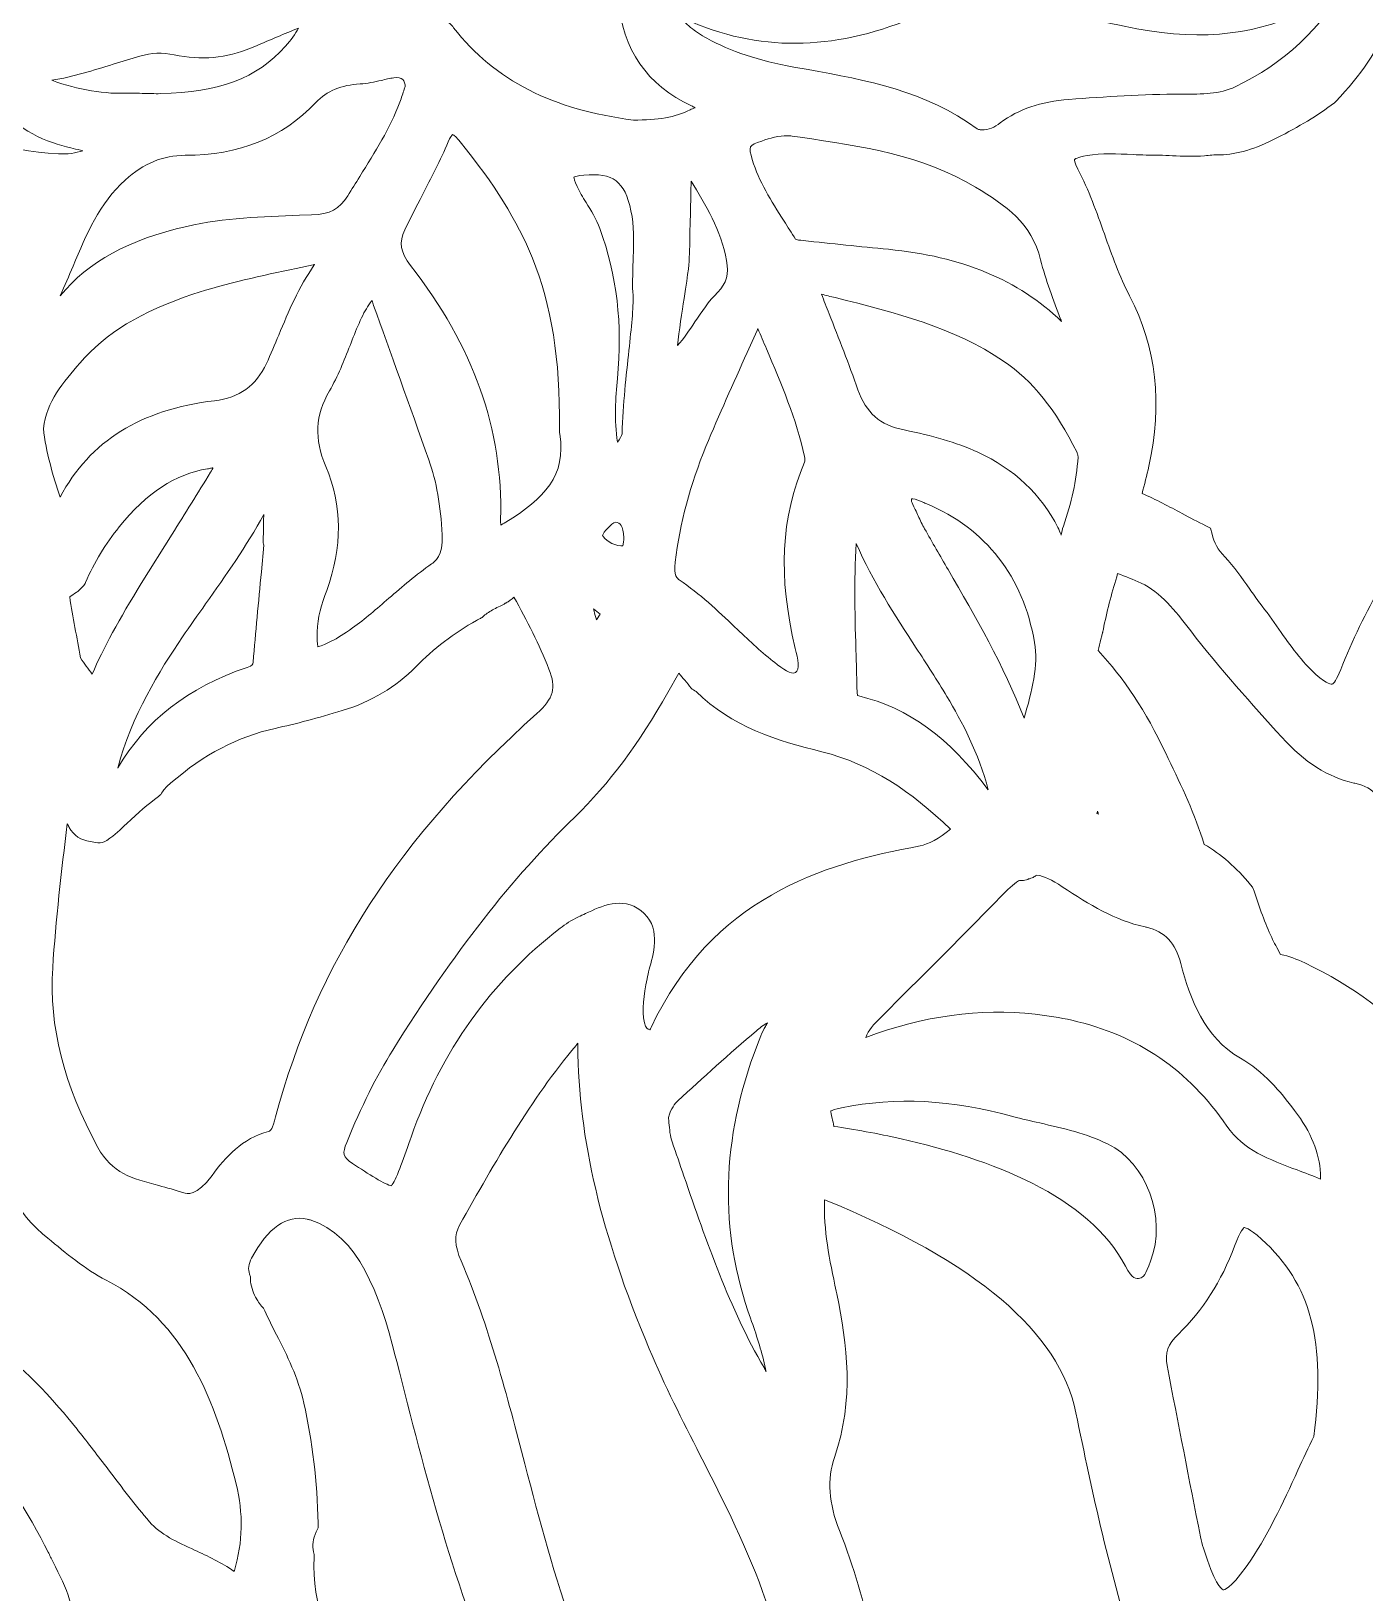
# Model space of a CAD drawing. Extents: x 16 to 8959, y -909 to -91.
# Drawn here: x 1815.7 to 1972.6, y -473.1 to -289.4 of the extents above; entities that cross this region are included whole.
import ezdxf

# ---------------------------------------------------------------- set-up
doc = ezdxf.new("R2010")
doc.units = 0
doc.header["$MEASUREMENT"] = 0
doc.layers.add('Layer 1', color=7, linetype='Continuous')

msp = doc.modelspace()

# ---------------------------------------------------------------- linework, layer by layer
at = {"layer": 'Layer 1', "lineweight": 0}
for points, knots in [([(2067.48, -226.33), (2049.85, -186.9), (2022.75, -153.49), (1989.11, -129.71), (1954.04, -104.91), (1913.53, -91.8), (1871.95, -91.8), (1824.05, -91.8), (1776.03, -109.39), (1733.06, -142.66), (1700.36, -167.98), (1670.49, -202.19), (1644, -244.61), (1617.52, -202.2), (1587.66, -168), (1554.95, -142.67), (1511.98, -109.4), (1463.95, -91.81), (1416.04, -91.8), (1374.47, -91.8), (1333.96, -104.91), (1298.9, -129.69), (1265.25, -153.47), (1238.15, -186.88), (1220.52, -226.31), (1199.14, -274.13), (1192.87, -327.84), (1202.41, -381.63), (1212.97, -441.15), (1241.77, -497.53), (1288, -549.22), (1441.89, -721.22), (1618.96, -885.08), (1620.74, -886.72), (1620.74, -886.72), (1644.01, -908.2), (1644.01, -908.2), (1644.01, -908.2), (1667.28, -886.71), (1667.28, -886.71), (1669.05, -885.08), (1846.13, -721.22), (2000.01, -549.22), (2046.24, -497.54), (2075.03, -441.16), (2085.59, -381.65), (2095.12, -327.86), (2088.86, -274.15), (2067.48, -226.33)], [0, 0, 0, 0, 1, 1, 1, 2, 2, 2, 3, 3, 3, 4, 4, 4, 5, 5, 5, 6, 6, 6, 7, 7, 7, 8, 8, 8, 9, 9, 9, 10, 10, 10, 11, 11, 11, 12, 12, 12, 13, 13, 13, 14, 14, 14, 15, 15, 15, 16, 16, 16, 16]), ([(2049.22, -234.49), (2068.97, -278.65), (2074.73, -328.33), (2065.89, -378.16), (2065.51, -380.34), (2065.08, -382.51), (2064.64, -384.69), (2064.64, -384.69), (2064.23, -384.75), (2064.23, -384.75), (2063.54, -384.75), (2062.92, -384.57), (2062.33, -384.21), (2062.33, -384.21), (2061.36, -383.36), (2061.36, -383.36), (2060.91, -382.82), (2060.61, -382.2), (2060.46, -381.47), (2060.46, -381.47), (2060.35, -380.11), (2060.35, -380.11), (2060.36, -379.8), (2060.41, -379.5), (2060.51, -379.18), (2060.51, -379.18), (2060.67, -378.67), (2060.67, -378.67), (2060.67, -378.67), (2060.52, -378.17), (2060.52, -378.17), (2059.97, -376.4), (2059.84, -374.25), (2060.15, -372.27), (2060.29, -371.35), (2060.53, -370.45), (2060.86, -369.6), (2060.86, -369.6), (2060.99, -369.26), (2060.99, -369.26), (2060.99, -369.26), (2060.94, -368.29), (2060.94, -368.29), (2060.92, -367.74), (2060.89, -367.19), (2060.86, -366.63), (2060.83, -366.04), (2060.88, -365.56), (2061.02, -365.22), (2061.02, -365.22), (2061.21, -364.77), (2061.21, -364.77), (2061.21, -364.77), (2061.14, -364.29), (2061.14, -364.29), (2060.69, -361.4), (2060.82, -358.51), (2061.53, -355.46), (2061.53, -355.46), (2061.76, -354.47), (2061.76, -354.47), (2061.76, -354.47), (2061.05, -353.87), (2061.05, -353.87), (2061.04, -353.86), (2061.03, -353.85), (2061.02, -353.84), (2060.98, -353.73), (2060.93, -353.58), (2060.93, -353.57), (2061.67, -345.76), (2059.12, -339.21), (2056.21, -332.63), (2052.3, -323.78), (2052.34, -314.33), (2053.6, -302.88), (2053.6, -302.82), (2053.62, -302.77), (2053.63, -302.71), (2053.66, -302.6), (2053.68, -302.5), (2053.7, -302.39), (2053.7, -302.39), (2053.72, -302.26), (2053.72, -302.26), (2054.03, -300.6), (2054.27, -299.29), (2054.53, -298.36), (2054.53, -298.36), (2054.85, -297.22), (2054.85, -297.22), (2054.85, -297.22), (2053.97, -296.61), (2053.97, -296.61), (2052.42, -295.56), (2050.82, -294.88), (2049.23, -294.6), (2049.23, -294.6), (2048.68, -294.51), (2048.68, -294.51), (2048.68, -294.51), (2046.6, -296.05), (2046.6, -296.05), (2041.45, -299.88), (2036.58, -303.49), (2031.13, -305.69), (2030.34, -306.01), (2030.06, -305.94), (2030.05, -305.93), (2030.05, -305.93), (2029.6, -305.8), (2029.6, -305.8), (2029.6, -305.8), (2029.15, -306), (2029.15, -306), (2028.88, -306.12), (2028.61, -306.23), (2028.34, -306.34), (2028.34, -306.34), (2028.04, -306.5), (2028.04, -306.5), (2026.22, -307.78), (2024.59, -308.85), (2023.06, -309.79), (2021.94, -310.47), (2020.74, -311.13), (2019.39, -311.78), (2019.39, -311.78), (2019.11, -311.92), (2019.11, -311.92), (2019.11, -311.92), (2018.9, -312.17), (2018.9, -312.17), (2018.68, -312.43), (2018.29, -312.66), (2017.89, -312.91), (2017.73, -313.01), (2017.58, -313.1), (2017.42, -313.2), (2013.81, -315.53), (2009.92, -317.47), (2006.16, -319.35), (2002.73, -321.06), (1999.18, -322.83), (1995.79, -324.92), (1987.72, -329.89), (1982.23, -336.46), (1979, -345), (1977.76, -348.3), (1976.08, -351.48), (1974.46, -354.56), (1972.79, -357.72), (1971.08, -360.98), (1969.75, -364.46), (1969.28, -365.7), (1968.9, -366.11), (1968.74, -366.16), (1968.69, -366.17), (1968.22, -366.27), (1966.83, -365.03), (1965.16, -363.54), (1963.86, -361.68), (1962.48, -359.72), (1961.75, -358.68), (1961, -357.61), (1960.23, -356.64), (1959.83, -356.1), (1959.44, -355.54), (1959.05, -354.99), (1958.15, -353.7), (1957.21, -352.37), (1956.11, -351.2), (1955.33, -350.38), (1954.84, -349.5), (1954.61, -348.52), (1954.61, -348.52), (1954.45, -347.83), (1954.45, -347.83), (1954.45, -347.83), (1953.87, -347.55), (1953.87, -347.55), (1952.94, -347.09), (1952.02, -346.6), (1951.1, -346.11), (1949.58, -345.29), (1948.01, -344.46), (1946.38, -343.75), (1946.67, -342.69), (1946.95, -341.63), (1947.18, -340.55), (1948.82, -333.18), (1948.08, -326.62), (1944.92, -320.51), (1943.72, -318.2), (1942.86, -315.78), (1941.95, -313.22), (1941.05, -310.7), (1940.12, -308.08), (1938.84, -305.6), (1938.43, -304.8), (1938.44, -304.48), (1938.44, -304.44), (1938.47, -304.46), (1938.73, -304.21), (1939.91, -304.01), (1941.66, -303.7), (1943.44, -303.79), (1945.32, -303.88), (1946.33, -303.93), (1947.36, -303.98), (1948.41, -303.96), (1948.89, -303.97), (1949.42, -304), (1949.95, -304.02), (1951.18, -304.08), (1952.45, -304.14), (1953.73, -304.03), (1954.31, -303.96), (1954.88, -303.92), (1955.57, -303.91), (1957.55, -303.88), (1959.73, -303.23), (1962.24, -301.93), (1964.85, -300.58), (1967, -299.36), (1969.02, -297.78), (1969.06, -297.75), (1969.1, -297.71), (1969.14, -297.68), (1969.16, -297.66), (1969.17, -297.64), (1969.19, -297.63), (1972.1, -294.58), (1974.17, -291.51), (1975.51, -288.26), (1976.72, -285.33), (1977.45, -282.27), (1977.74, -278.9), (1977.81, -278.11), (1978, -277.76), (1978.08, -277.68), (1978.09, -277.7), (1978.27, -277.71), (1978.63, -277.91), (1984.82, -281.39), (1990.16, -279.25), (1995.54, -276.55), (1996.29, -276.17), (1996.92, -275.86), (1997.46, -275.61), (1997.73, -275.49), (1997.95, -275.3), (1998.11, -275.05), (1998.99, -273.66), (1999.98, -272.29), (2000.94, -270.97), (2001.66, -269.98), (2002.37, -268.99), (2003.05, -267.99), (2004.8, -265.39), (2006.61, -262.95), (2008.44, -260.74), (2008.49, -260.68), (2008.53, -260.62), (2008.57, -260.56), (2010.01, -258.2), (2011.6, -255.85), (2013.13, -253.58), (2014.25, -251.94), (2015.4, -250.23), (2016.5, -248.52), (2018.93, -244.73), (2021.63, -239.61), (2020.99, -233.57), (2021.51, -229.04), (2020.61, -224.7), (2018.15, -219.92), (2018.15, -219.92), (2018.09, -219.79), (2018.09, -219.79), (2016.11, -215.93), (2014.24, -212.29), (2013.54, -208.18), (2013.19, -206.08), (2013.33, -203.93), (2013.53, -201.93), (2013.55, -201.72), (2013.58, -201.61), (2013.6, -201.55), (2013.72, -201.22), (2013.72, -200.85), (2013.6, -200.52), (2013.22, -199.48), (2013.03, -198.4), (2012.84, -197.26), (2012.48, -195.15), (2012.11, -192.97), (2010.45, -190.98), (2010.45, -190.98), (2010.24, -190.75), (2010.24, -190.75), (2010.06, -190.54), (2009.87, -190.34), (2009.68, -190.14), (2009.31, -189.74), (2008.93, -189.35), (2008.55, -188.96), (2008.25, -188.66), (2007.95, -188.37), (2007.65, -188.07), (2007.27, -187.69), (2006.88, -187.31), (2006.51, -186.92), (2006.03, -186.42), (2005.55, -185.83), (2005.01, -185.07), (2004.68, -184.59), (2004.24, -184.22), (2003.76, -183.98), (2003.75, -183.98), (2003.73, -183.97), (2003.71, -183.96), (2001.48, -182.92), (1995.81, -180.52), (1991.29, -180.73), (1990.88, -180.75), (1990.47, -180.8), (1990.07, -180.85), (1988.73, -181.01), (1988.48, -180.96), (1988.3, -180.68), (1987.73, -179.82), (1987.03, -179.12), (1986.36, -178.44), (1986.04, -178.11), (1985.72, -177.78), (1985.41, -177.44), (1984.63, -176.55), (1984.22, -175.73), (1984.13, -174.81), (1984.15, -174.74), (1984.17, -174.66), (1984.19, -174.58), (1984.26, -174.3), (1984.32, -174.04), (1984.41, -173.85), (1986.29, -170.04), (1986.25, -166.05), (1984.3, -161.29), (1983.64, -159.67), (1982.88, -157.84), (1982.46, -156.01), (1982.41, -155.78), (1982.3, -155.56), (1982.14, -155.38), (1982.06, -155.28), (1981.98, -155.17), (1981.91, -155.07), (1981.83, -154.97), (1981.76, -154.87), (1981.68, -154.77), (1981.65, -154.73), (1981.61, -154.69), (1981.58, -154.65), (1981.5, -154.57), (1981.21, -154.23), (1981.08, -154.09), (1981.08, -154.09), (1980.93, -153.93), (1980.93, -153.93), (1980.7, -153.67), (1980.46, -153.4), (1980.21, -153.15), (1979.39, -152.31), (1978.49, -151.59), (1977.63, -150.9), (1976.93, -150.33), (1976.27, -149.8), (1975.65, -149.22), (1975.04, -148.64), (1974.51, -148.05), (1974.01, -147.41), (1973.89, -147.26), (1973.75, -147.13), (1973.58, -147.04), (1965.74, -142.45), (1959.95, -137.81), (1955.42, -132.51), (1963.02, -136.47), (1970.42, -140.98), (1977.57, -146.04), (2008.28, -167.75), (2033.06, -198.34), (2049.22, -234.49)], [0, 0, 0, 0, 1, 1, 1, 2, 2, 2, 3, 3, 3, 4, 4, 4, 5, 5, 5, 6, 6, 6, 7, 7, 7, 8, 8, 8, 9, 9, 9, 10, 10, 10, 11, 11, 11, 12, 12, 12, 13, 13, 13, 14, 14, 14, 15, 15, 15, 16, 16, 16, 17, 17, 17, 18, 18, 18, 19, 19, 19, 20, 20, 20, 21, 21, 21, 22, 22, 22, 23, 23, 23, 24, 24, 24, 25, 25, 25, 26, 26, 26, 27, 27, 27, 28, 28, 28, 29, 29, 29, 30, 30, 30, 31, 31, 31, 32, 32, 32, 33, 33, 33, 34, 34, 34, 35, 35, 35, 36, 36, 36, 37, 37, 37, 38, 38, 38, 39, 39, 39, 40, 40, 40, 41, 41, 41, 42, 42, 42, 43, 43, 43, 44, 44, 44, 45, 45, 45, 46, 46, 46, 47, 47, 47, 48, 48, 48, 49, 49, 49, 50, 50, 50, 51, 51, 51, 52, 52, 52, 53, 53, 53, 54, 54, 54, 55, 55, 55, 56, 56, 56, 57, 57, 57, 58, 58, 58, 59, 59, 59, 60, 60, 60, 61, 61, 61, 62, 62, 62, 63, 63, 63, 64, 64, 64, 65, 65, 65, 66, 66, 66, 67, 67, 67, 68, 68, 68, 69, 69, 69, 70, 70, 70, 71, 71, 71, 72, 72, 72, 73, 73, 73, 74, 74, 74, 75, 75, 75, 76, 76, 76, 77, 77, 77, 78, 78, 78, 79, 79, 79, 80, 80, 80, 81, 81, 81, 82, 82, 82, 83, 83, 83, 84, 84, 84, 85, 85, 85, 86, 86, 86, 87, 87, 87, 88, 88, 88, 89, 89, 89, 90, 90, 90, 91, 91, 91, 92, 92, 92, 93, 93, 93, 94, 94, 94, 95, 95, 95, 96, 96, 96, 97, 97, 97, 98, 98, 98, 99, 99, 99, 100, 100, 100, 101, 101, 101, 102, 102, 102, 103, 103, 103, 104, 104, 104, 105, 105, 105, 106, 106, 106, 107, 107, 107, 108, 108, 108, 109, 109, 109, 110, 110, 110, 111, 111, 111, 112, 112, 112, 113, 113, 113, 114, 114, 114, 115, 115, 115, 116, 116, 116, 117, 117, 117, 118, 118, 118, 119, 119, 119, 120, 120, 120, 121, 121, 121, 122, 122, 122, 123, 123, 123, 124, 124, 124, 125, 125, 125, 126, 126, 126, 127, 127, 127, 128, 128, 128, 129, 129, 129, 130, 130, 130, 131, 131, 131, 131]), ([(1893.21, -298.62), (1893.21, -298.62), (1893.21, -298.62), (1893.21, -298.62), (1891.44, -299.5), (1889.44, -299.86), (1886.54, -299.82), (1877.02, -298.63), (1870.29, -295.18), (1865.39, -288.97), (1865.36, -288.93), (1865.24, -288.74), (1865.03, -288.56), (1859.61, -284.1), (1858.88, -277.89), (1858.1, -271.31), (1857.96, -270.12), (1857.82, -268.93), (1857.65, -267.74), (1857.44, -266.3), (1857.21, -264.86), (1856.97, -263.43), (1856.87, -262.8), (1856.77, -262.17), (1856.67, -261.55), (1856.84, -261.68), (1857.01, -261.82), (1857.18, -261.96), (1858.1, -262.7), (1859.01, -263.45), (1859.95, -264.16), (1861.82, -265.6), (1863.7, -266.91), (1866.09, -267.29), (1867.19, -267.46), (1868.97, -269.87), (1870.04, -271.31), (1870.44, -271.85), (1870.83, -272.35), (1871.19, -272.8), (1871.28, -272.98), (1871.4, -273.16), (1871.59, -273.34), (1871.75, -273.49), (1871.91, -273.59), (1872.07, -273.67), (1873.47, -274.73), (1874.76, -275.66), (1876.01, -276.55), (1878.25, -278.14), (1880.36, -279.64), (1882.69, -281.68), (1883.97, -282.81), (1884.63, -284.06), (1884.76, -285.62), (1885.25, -291.53), (1888.16, -295.75), (1893.39, -298.16), (1893.49, -298.21), (1893.66, -298.29), (1893.81, -298.37), (1893.6, -298.45), (1893.4, -298.53), (1893.21, -298.62)], [0, 0, 0, 0, 1, 1, 1, 2, 2, 2, 3, 3, 3, 4, 4, 4, 5, 5, 5, 6, 6, 6, 7, 7, 7, 8, 8, 8, 9, 9, 9, 10, 10, 10, 11, 11, 11, 12, 12, 12, 13, 13, 13, 14, 14, 14, 15, 15, 15, 16, 16, 16, 17, 17, 17, 18, 18, 18, 19, 19, 19, 20, 20, 20, 21, 21, 21, 21]), ([(1937.78, -297.4), (1934.45, -297.65), (1931.88, -298.52), (1929.7, -300.15), (1929, -300.68), (1928.4, -300.99), (1927.45, -300.98), (1927.42, -300.97), (1927.38, -300.97), (1927.35, -300.96), (1927.25, -300.94), (1927.05, -300.91), (1926.98, -300.87), (1920.97, -296.4), (1913.92, -295.13), (1907.09, -293.89), (1907.09, -293.89), (1905.41, -293.59), (1905.41, -293.59), (1901.26, -292.83), (1898.01, -291.75), (1895.19, -290.21), (1894.85, -290.03), (1894.48, -289.82), (1894.18, -289.6), (1894.18, -289.6), (1893.86, -289.37), (1893.86, -289.37), (1893.47, -289.09), (1892.55, -288.42), (1892.51, -288.13), (1892.51, -288.13), (1892.51, -288.1), (1892.54, -288.03), (1892.54, -288.03), (1892.55, -288.02), (1892.55, -288.01), (1892.84, -288.05), (1893.41, -288.29), (1893.74, -288.43), (1893.94, -288.52), (1894.14, -288.61), (1894.33, -288.68), (1902.81, -291.96), (1911.58, -291.44), (1921.13, -287.07), (1923.41, -286.02), (1925.24, -284.42), (1926.56, -282.31), (1926.86, -281.84), (1927.19, -281.54), (1927.45, -281.51), (1927.66, -281.47), (1927.97, -281.65), (1928.29, -281.96), (1932.72, -286.29), (1938.31, -287.5), (1943.73, -288.68), (1943.73, -288.68), (1944.28, -288.8), (1944.28, -288.8), (1952.34, -290.55), (1959.15, -290.02), (1965.08, -287.17), (1966.42, -286.53), (1967.53, -285.68), (1968.61, -284.86), (1969.21, -284.4), (1969.79, -283.97), (1970.38, -283.58), (1970.48, -283.51), (1970.58, -283.44), (1970.68, -283.37), (1970.65, -283.43), (1970.62, -283.48), (1970.59, -283.54), (1967.52, -289.03), (1963.06, -293.19), (1957.35, -295.91), (1955.51, -296.78), (1953.41, -296.78), (1951.19, -296.78), (1951.19, -296.78), (1950.99, -296.78), (1950.99, -296.78), (1946.47, -296.78), (1941.99, -297.09), (1937.78, -297.4), (1937.78, -297.4), (1937.78, -297.4), (1937.78, -297.4)], [0, 0, 0, 0, 1, 1, 1, 2, 2, 2, 3, 3, 3, 4, 4, 4, 5, 5, 5, 6, 6, 6, 7, 7, 7, 8, 8, 8, 9, 9, 9, 10, 10, 10, 11, 11, 11, 12, 12, 12, 13, 13, 13, 14, 14, 14, 15, 15, 15, 16, 16, 16, 17, 17, 17, 18, 18, 18, 19, 19, 19, 20, 20, 20, 21, 21, 21, 22, 22, 22, 23, 23, 23, 24, 24, 24, 25, 25, 25, 26, 26, 26, 27, 27, 27, 28, 28, 28, 29, 29, 29, 30, 30, 30, 30]), ([(1799.92, -289.6), (1799.92, -289.59), (1799.92, -289.59), (1799.92, -289.58), (1799.92, -289.58), (1799.93, -289.58), (1799.93, -289.58), (1802.25, -290.78), (1804.59, -291.92), (1806.99, -293.07), (1809.49, -294.27), (1811.13, -295.39), (1812.09, -297.53), (1813.78, -301.31), (1817.73, -302.38), (1820.35, -303.1), (1820.73, -303.2), (1821.11, -303.28), (1821.49, -303.37), (1821.58, -303.39), (1821.66, -303.41), (1821.75, -303.43), (1820.93, -303.72), (1819.99, -303.85), (1818.89, -303.79), (1812.49, -303.57), (1807.03, -301.29), (1802.66, -296.99), (1800.04, -294.42), (1799.22, -292.21), (1799.92, -289.6)], [0, 0, 0, 0, 1, 1, 1, 2, 2, 2, 3, 3, 3, 4, 4, 4, 5, 5, 5, 6, 6, 6, 7, 7, 7, 8, 8, 8, 9, 9, 9, 10, 10, 10, 10]), ([(1825.33, -293.26), (1826.37, -292.93), (1827.41, -292.6), (1828.46, -292.31), (1829.85, -291.91), (1831.13, -291.86), (1832.5, -292.15), (1835.67, -292.81), (1838.71, -292.55), (1841.51, -291.36), (1841.51, -291.36), (1842.19, -291.08), (1842.19, -291.08), (1843.84, -290.38), (1845.48, -289.69), (1847.13, -289.01), (1846.79, -289.73), (1846.27, -290.4), (1845.6, -291.15), (1842.24, -294.92), (1837.84, -296.58), (1830.9, -296.72), (1830.21, -296.73), (1829.52, -296.71), (1828.74, -296.69), (1828.33, -296.67), (1827.9, -296.66), (1827.43, -296.65), (1827.39, -296.65), (1827.35, -296.65), (1827.32, -296.65), (1824.38, -296.81), (1821.22, -296.29), (1818.14, -295.15), (1820.63, -294.73), (1823.01, -293.98), (1825.33, -293.26)], [0, 0, 0, 0, 1, 1, 1, 2, 2, 2, 3, 3, 3, 4, 4, 4, 5, 5, 5, 6, 6, 6, 7, 7, 7, 8, 8, 8, 9, 9, 9, 10, 10, 10, 11, 11, 11, 12, 12, 12, 12]), ([(1826.75, -306.88), (1828.94, -304.9), (1831.18, -303.98), (1833.81, -303.97), (1840.17, -303.97), (1845.2, -301.93), (1849.18, -297.75), (1850.45, -296.42), (1852.2, -295.69), (1854.38, -295.58), (1855.26, -295.53), (1856.08, -295.34), (1856.87, -295.16), (1857.38, -295.04), (1857.87, -294.92), (1858.34, -294.86), (1858.82, -294.79), (1859.21, -294.86), (1859.41, -295.05), (1859.63, -295.24), (1859.68, -295.61), (1859.69, -295.88), (1859.69, -295.88), (1859.58, -296.21), (1859.58, -296.21), (1859.44, -296.66), (1859.26, -297.2), (1859.06, -297.73), (1857.89, -300.81), (1856.17, -303.56), (1854.34, -306.48), (1853.87, -307.23), (1853.4, -307.98), (1852.94, -308.73), (1851.98, -310.31), (1850.87, -310.9), (1848.68, -310.98), (1848.68, -310.98), (1847.25, -311.03), (1847.25, -311.03), (1842.9, -311.18), (1838.42, -311.33), (1834, -312.33), (1827.15, -313.88), (1822.48, -316.43), (1819.11, -320.49), (1819.65, -319.33), (1820.14, -318.16), (1820.62, -317.02), (1822.21, -313.22), (1823.72, -309.63), (1826.75, -306.88)], [0, 0, 0, 0, 1, 1, 1, 2, 2, 2, 3, 3, 3, 4, 4, 4, 5, 5, 5, 6, 6, 6, 7, 7, 7, 8, 8, 8, 9, 9, 9, 10, 10, 10, 11, 11, 11, 12, 12, 12, 13, 13, 13, 14, 14, 14, 15, 15, 15, 16, 16, 16, 17, 17, 17, 17]), ([(1860.31, -316.92), (1859.13, -315.4), (1858.94, -314.23), (1859.65, -312.75), (1860.3, -311.38), (1861.01, -310.01), (1861.7, -308.68), (1862.75, -306.65), (1863.83, -304.56), (1864.76, -302.39), (1864.99, -301.87), (1865.17, -301.63), (1865.27, -301.54), (1865.4, -301.61), (1865.7, -301.81), (1866.17, -302.4), (1870.18, -307.33), (1872.88, -311.68), (1874.66, -316.07), (1876.91, -321.61), (1877.92, -327.96), (1877.85, -336.04), (1877.83, -336.26), (1877.82, -336.49), (1877.87, -336.78), (1878.69, -341.61), (1876.05, -344.33), (1871.52, -347.14), (1871.27, -347.29), (1871.08, -347.4), (1870.94, -347.47), (1870.92, -347.3), (1870.91, -347.07), (1870.92, -346.77), (1871.21, -336.23), (1867.74, -326.46), (1860.31, -316.92)], [0, 0, 0, 0, 1, 1, 1, 2, 2, 2, 3, 3, 3, 4, 4, 4, 5, 5, 5, 6, 6, 6, 7, 7, 7, 8, 8, 8, 9, 9, 9, 10, 10, 10, 11, 11, 11, 12, 12, 12, 12]), ([(1901.63, -302.29), (1902.62, -301.95), (1903.66, -301.65), (1904.67, -301.67), (1904.85, -301.67), (1905.03, -301.68), (1905.21, -301.71), (1905.21, -301.71), (1906.16, -301.85), (1906.16, -301.85), (1913.52, -302.92), (1920.48, -303.93), (1926.8, -307.72), (1930.36, -309.86), (1933.4, -311.97), (1934.45, -316.25), (1935.05, -318.66), (1935.94, -320.99), (1936.8, -323.25), (1936.83, -323.33), (1936.87, -323.42), (1936.9, -323.51), (1931.84, -318.63), (1925.15, -315.85), (1916.54, -315.03), (1913.19, -314.71), (1909.84, -314.36), (1906.5, -314), (1906.2, -313.97), (1905.7, -313.91), (1905.6, -313.83), (1905.16, -313.11), (1904.71, -312.4), (1904.26, -311.7), (1902.74, -309.31), (1901.3, -307.06), (1900.53, -304.48), (1900.06, -302.9), (1900.1, -302.82), (1901.63, -302.29)], [0, 0, 0, 0, 1, 1, 1, 2, 2, 2, 3, 3, 3, 4, 4, 4, 5, 5, 5, 6, 6, 6, 7, 7, 7, 8, 8, 8, 9, 9, 9, 10, 10, 10, 11, 11, 11, 12, 12, 12, 13, 13, 13, 13]), ([(1886.51, -315.97), (1886.49, -316.71), (1886.46, -317.46), (1886.46, -318.21), (1886.43, -318.58), (1886.41, -319.07), (1886.45, -319.5), (1886.44, -319.76), (1886.45, -320.05), (1886.51, -320.35), (1886.55, -321.93), (1886.3, -324.25), (1886.01, -326.92), (1885.69, -329.86), (1885.33, -333.19), (1885.21, -336.72), (1885.2, -336.94), (1884.92, -337.36), (1884.66, -337.72), (1884.27, -335.1), (1884.44, -332.47), (1884.66, -330.22), (1885.28, -323.85), (1884.6, -318.09), (1882.59, -312.6), (1882.16, -311.45), (1881.56, -310.47), (1880.98, -309.52), (1880.58, -308.87), (1880.21, -308.26), (1879.91, -307.64), (1879.62, -307.01), (1879.55, -306.68), (1879.53, -306.53), (1879.67, -306.47), (1880, -306.36), (1880.7, -306.3), (1884.19, -306), (1885.49, -306.98), (1886.25, -310.49), (1886.64, -312.25), (1886.58, -314.06), (1886.51, -315.97)], [0, 0, 0, 0, 1, 1, 1, 2, 2, 2, 3, 3, 3, 4, 4, 4, 5, 5, 5, 6, 6, 6, 7, 7, 7, 8, 8, 8, 9, 9, 9, 10, 10, 10, 11, 11, 11, 12, 12, 12, 13, 13, 13, 14, 14, 14, 14]), ([(1896.46, -320.07), (1895.39, -321.15), (1894.57, -322.38), (1893.78, -323.57), (1893.12, -324.57), (1892.48, -325.53), (1891.73, -326.36), (1891.92, -324.64), (1892.27, -322.33), (1892.5, -320.83), (1893, -317.59), (1893.15, -316.5), (1893.1, -315.91), (1893.17, -315.1), (1893.17, -314.28), (1893.18, -313.43), (1893.19, -312.7), (1893.2, -311.95), (1893.25, -311.19), (1893.25, -311.19), (1893.27, -310.12), (1893.27, -310.12), (1893.28, -309.2), (1893.3, -308.11), (1893.34, -307.02), (1895.02, -309.71), (1896.84, -312.85), (1897.51, -316.35), (1897.8, -317.91), (1897.49, -319.02), (1896.46, -320.07)], [0, 0, 0, 0, 1, 1, 1, 2, 2, 2, 3, 3, 3, 4, 4, 4, 5, 5, 5, 6, 6, 6, 7, 7, 7, 8, 8, 8, 9, 9, 9, 10, 10, 10, 10]), ([(1821.42, -328.41), (1824.49, -324.86), (1828.59, -322.37), (1834.71, -320.32), (1838.66, -319.01), (1842.84, -318.13), (1846.87, -317.28), (1846.87, -317.28), (1848.88, -316.85), (1848.88, -316.85), (1848.93, -316.84), (1848.98, -316.83), (1849.03, -316.82), (1849.02, -316.83), (1849.01, -316.85), (1848.99, -316.87), (1847.18, -319.47), (1845.98, -322.34), (1844.82, -325.11), (1844.36, -326.22), (1843.88, -327.37), (1843.37, -328.46), (1842.17, -331.07), (1840.17, -332.5), (1837.27, -332.84), (1828.57, -333.87), (1822.62, -337.58), (1819.09, -344.19), (1818.25, -341.67), (1817.43, -338.87), (1817.13, -336.1), (1817.49, -332.96), (1819.49, -330.65), (1821.42, -328.41)], [0, 0, 0, 0, 1, 1, 1, 2, 2, 2, 3, 3, 3, 4, 4, 4, 5, 5, 5, 6, 6, 6, 7, 7, 7, 8, 8, 8, 9, 9, 9, 10, 10, 10, 11, 11, 11, 11]), ([(1850.35, -340.58), (1848.97, -337.31), (1849.11, -334.56), (1850.78, -331.68), (1851.78, -329.97), (1852.5, -328.12), (1853.2, -326.34), (1853.54, -325.47), (1853.88, -324.6), (1854.26, -323.74), (1854.66, -322.82), (1855.03, -322.13), (1855.42, -321.56), (1855.5, -321.44), (1855.65, -321.22), (1855.79, -321.05), (1855.84, -321.25), (1855.9, -321.45), (1855.97, -321.63), (1857.91, -327), (1860.2, -333.36), (1862.47, -339.81), (1863.37, -342.35), (1863.87, -345.15), (1864.05, -348.63), (1864.17, -351.1), (1863.14, -351.81), (1862.8, -352.04), (1861, -353.28), (1859.36, -354.71), (1857.77, -356.08), (1856.33, -357.33), (1854.97, -358.51), (1853.49, -359.57), (1852.53, -360.26), (1851.74, -360.76), (1850.98, -361.13), (1850.15, -361.54), (1849.68, -361.71), (1849.42, -361.78), (1849.37, -361.51), (1849.32, -360.99), (1849.35, -360.03), (1849.34, -358.35), (1849.87, -356.76), (1850.47, -355.15), (1850.47, -355.15), (1850.47, -355.15), (1850.47, -355.15), (1852.32, -350.08), (1852.29, -345.18), (1850.35, -340.58)], [0, 0, 0, 0, 1, 1, 1, 2, 2, 2, 3, 3, 3, 4, 4, 4, 5, 5, 5, 6, 6, 6, 7, 7, 7, 8, 8, 8, 9, 9, 9, 10, 10, 10, 11, 11, 11, 12, 12, 12, 13, 13, 13, 14, 14, 14, 15, 15, 15, 16, 16, 16, 17, 17, 17, 17]), ([(1937.12, -347.6), (1936.99, -347.96), (1936.92, -348.33), (1936.87, -348.66), (1936.86, -348.64), (1936.85, -348.62), (1936.85, -348.61), (1936.74, -348.31), (1936.62, -348.02), (1936.49, -347.76), (1934.5, -343.85), (1931.33, -340.86), (1927.07, -338.9), (1924.43, -337.68), (1921.69, -336.97), (1918.39, -336.28), (1915.53, -335.69), (1913.91, -334.27), (1912.95, -331.54), (1911.9, -328.52), (1910.71, -325.51), (1909.56, -322.6), (1909.26, -321.84), (1908.96, -321.07), (1908.66, -320.31), (1909.19, -320.45), (1909.73, -320.58), (1910.27, -320.71), (1917.41, -322.49), (1924.15, -324.17), (1930.1, -328.19), (1933.48, -330.47), (1936.22, -333.88), (1938.73, -338.92), (1938.76, -338.99), (1938.82, -339.15), (1938.85, -339.47), (1938.64, -342.31), (1938.1, -344.82), (1937.12, -347.6)], [0, 0, 0, 0, 1, 1, 1, 2, 2, 2, 3, 3, 3, 4, 4, 4, 5, 5, 5, 6, 6, 6, 7, 7, 7, 8, 8, 8, 9, 9, 9, 10, 10, 10, 11, 11, 11, 12, 12, 12, 13, 13, 13, 13]), ([(1901.09, -324.57), (1901.13, -324.49), (1901.16, -324.42), (1901.19, -324.36), (1901.52, -325.15), (1901.86, -325.94), (1902.19, -326.73), (1903.92, -330.81), (1905.71, -335.03), (1906.68, -339.38), (1906.75, -339.69), (1906.71, -339.97), (1906.68, -340.05), (1903.89, -346.56), (1903.54, -353.53), (1905.59, -361.98), (1905.89, -363.23), (1906.14, -364.48), (1905.6, -364.8), (1905.1, -365.1), (1904.15, -364.41), (1903.13, -363.6), (1903.13, -363.6), (1902.96, -363.47), (1902.96, -363.47), (1901.4, -362.25), (1899.98, -360.89), (1898.48, -359.46), (1896.46, -357.54), (1894.37, -355.55), (1891.94, -353.92), (1891.75, -353.79), (1891.23, -353.45), (1891.47, -351.81), (1892.01, -347.27), (1893.22, -342.71), (1895.08, -338.22), (1896.61, -334.51), (1898.3, -330.78), (1899.92, -327.17), (1899.92, -327.17), (1901.09, -324.57), (1901.09, -324.57)], [0, 0, 0, 0, 1, 1, 1, 2, 2, 2, 3, 3, 3, 4, 4, 4, 5, 5, 5, 6, 6, 6, 7, 7, 7, 8, 8, 8, 9, 9, 9, 10, 10, 10, 11, 11, 11, 12, 12, 12, 13, 13, 13, 14, 14, 14, 14]), ([(1822.88, -364.99), (1822.39, -364.38), (1821.93, -363.75), (1821.51, -363.09), (1821.06, -360.71), (1820.61, -358.31), (1820.22, -355.91), (1820.46, -355.76), (1820.72, -355.59), (1821, -355.38), (1821.12, -355.31), (1821.23, -355.23), (1821.33, -355.13), (1821.33, -355.13), (1821.79, -354.67), (1821.79, -354.67), (1821.92, -354.54), (1822.02, -354.38), (1822.1, -354.21), (1823.1, -351.86), (1824.43, -349.66), (1826.05, -347.67), (1829.31, -343.65), (1832.61, -341.48), (1836.44, -340.85), (1836.59, -340.83), (1836.74, -340.8), (1836.9, -340.76), (1836.95, -340.75), (1837.01, -340.74), (1837.08, -340.72), (1837.04, -340.83), (1836.97, -341), (1836.8, -341.26), (1835.29, -343.69), (1833.78, -346.12), (1832.26, -348.55), (1832.26, -348.55), (1828.65, -354.34), (1828.65, -354.34), (1826.06, -358.49), (1824.16, -362), (1822.88, -364.99)], [0, 0, 0, 0, 1, 1, 1, 2, 2, 2, 3, 3, 3, 4, 4, 4, 5, 5, 5, 6, 6, 6, 7, 7, 7, 8, 8, 8, 9, 9, 9, 10, 10, 10, 11, 11, 11, 12, 12, 12, 13, 13, 13, 14, 14, 14, 14]), ([(1932.5, -370.19), (1930.11, -363.99), (1926.79, -358.26), (1923.56, -352.7), (1922.63, -351.1), (1921.7, -349.5), (1920.8, -347.9), (1920.53, -347.43), (1920.28, -346.93), (1920.05, -346.39), (1919.95, -346.14), (1919.82, -345.89), (1919.69, -345.63), (1919.2, -344.66), (1919.19, -344.5), (1919.3, -344.38), (1919.33, -344.37), (1919.37, -344.36), (1919.41, -344.36), (1919.72, -344.37), (1920.3, -344.63), (1920.6, -344.77), (1920.76, -344.84), (1920.91, -344.91), (1921.06, -344.97), (1928.02, -347.91), (1932.4, -353.54), (1933.73, -361.26), (1934.19, -363.96), (1933.45, -366.99), (1932.5, -370.19)], [0, 0, 0, 0, 1, 1, 1, 2, 2, 2, 3, 3, 3, 4, 4, 4, 5, 5, 5, 6, 6, 6, 7, 7, 7, 8, 8, 8, 9, 9, 9, 10, 10, 10, 10]), ([(1833.49, -360.63), (1834.38, -359.32), (1835.3, -358.03), (1836.21, -356.74), (1838.58, -353.39), (1841.02, -349.94), (1843.05, -346.22), (1843.04, -346.83), (1843.02, -347.45), (1843.01, -348.07), (1843.01, -348.07), (1842.98, -349.28), (1842.98, -349.28), (1842.98, -349.47), (1843.01, -349.66), (1843.07, -349.83), (1843.07, -349.83), (1842.77, -352.98), (1842.77, -352.98), (1842.44, -356.52), (1842.1, -360.06), (1841.8, -363.6), (1841.77, -363.87), (1841.77, -363.98), (1841.11, -364.2), (1834.12, -366.59), (1829.14, -370.45), (1825.9, -376.01), (1825.89, -376.02), (1825.89, -376.03), (1825.88, -376.04), (1827.51, -369.9), (1830.79, -364.59), (1833.49, -360.63)], [0, 0, 0, 0, 1, 1, 1, 2, 2, 2, 3, 3, 3, 4, 4, 4, 5, 5, 5, 6, 6, 6, 7, 7, 7, 8, 8, 8, 9, 9, 9, 10, 10, 10, 11, 11, 11, 11]), ([(1882.92, -348.69), (1882.99, -348.31), (1883.95, -347.27), (1884.44, -347.12), (1884.99, -347.23), (1885.33, -347.48), (1885.42, -348.97), (1885.4, -349.22), (1885.36, -349.69), (1885.29, -349.89), (1885.25, -349.9), (1885.17, -349.91), (1885.07, -349.91), (1885.07, -349.91), (1885.06, -349.91), (1885.06, -349.91), (1884.12, -349.89), (1883.03, -349.07), (1882.92, -348.69)], [0, 0, 0, 0, 1, 1, 1, 2, 2, 2, 3, 3, 3, 4, 4, 4, 5, 5, 5, 6, 6, 6, 6]), ([(1919.82, -361.93), (1921.02, -363.79), (1922.27, -365.7), (1923.42, -367.62), (1925.16, -370.54), (1927.19, -374.31), (1928.28, -378.61), (1923.67, -372.43), (1918.93, -369), (1913.05, -367.55), (1912.97, -367.53), (1912.93, -367.51), (1912.92, -367.5), (1912.92, -367.5), (1912.86, -367.4), (1912.85, -367.08), (1912.85, -367.08), (1912.85, -367.08), (1912.85, -367.08), (1912.82, -365.67), (1912.78, -364.26), (1912.74, -362.86), (1912.61, -358.52), (1912.47, -354.03), (1912.76, -349.65), (1914.68, -354.06), (1917.29, -358.06), (1919.82, -361.93)], [0, 0, 0, 0, 1, 1, 1, 2, 2, 2, 3, 3, 3, 4, 4, 4, 5, 5, 5, 6, 6, 6, 7, 7, 7, 8, 8, 8, 9, 9, 9, 9]), ([(1983.25, -406.1), (1983.25, -406.1), (1984.26, -408.05), (1984.26, -408.05), (1986.76, -412.89), (1988.27, -417.11), (1989.01, -421.35), (1989.11, -421.88), (1989.2, -422.44), (1989.23, -422.96), (1989.23, -422.96), (1989.25, -423.47), (1989.25, -423.47), (1989.38, -425.63), (1989.27, -426.27), (1988.73, -426.46), (1988.42, -426.56), (1988.23, -426.62), (1987.7, -424.63), (1987.63, -424.35), (1987.55, -424.08), (1987.48, -423.84), (1984.05, -412.58), (1976.87, -404.45), (1965.54, -398.97), (1964.61, -398.52), (1963.66, -398.18), (1962.68, -397.96), (1962.26, -397.24), (1961.9, -396.55), (1961.64, -395.99), (1960.87, -394.29), (1960.17, -392.45), (1959.56, -390.51), (1959.56, -390.51), (1959.39, -390.07), (1959.39, -390.07), (1959.39, -390.07), (1959.15, -389.78), (1959.15, -389.78), (1957.49, -387.76), (1955.65, -386.16), (1953.7, -385.03), (1952.61, -381.49), (1951.03, -378.18), (1949.47, -374.93), (1949.47, -374.93), (1949.16, -374.28), (1949.16, -374.28), (1946.84, -369.4), (1944.2, -365.41), (1941.22, -362.22), (1941.33, -361.78), (1941.44, -361.33), (1941.54, -360.89), (1941.54, -360.89), (1941.63, -360.5), (1941.63, -360.5), (1941.66, -360.37), (1941.7, -360.23), (1941.74, -360.1), (1941.75, -360.06), (1941.76, -360.03), (1941.76, -359.99), (1941.76, -359.99), (1941.81, -359.81), (1941.81, -359.81), (1941.84, -359.66), (1941.87, -359.51), (1941.9, -359.37), (1942.32, -357.29), (1942.89, -355.21), (1943.51, -353.17), (1944.43, -353.5), (1945.35, -353.86), (1946.27, -354.29), (1948.58, -355.36), (1950.3, -357.58), (1951.96, -359.72), (1951.96, -359.72), (1952.11, -359.92), (1952.11, -359.92), (1955.58, -364.39), (1959.31, -368.55), (1962.84, -372.43), (1965.55, -375.41), (1968.24, -377.12), (1971.31, -377.81), (1971.35, -377.82), (1971.39, -377.83), (1971.43, -377.84), (1972.55, -378.09), (1973.38, -378.44), (1974.18, -379.51), (1974.2, -379.55), (1974.22, -379.6), (1974.25, -379.64), (1974.31, -379.77), (1974.49, -380.1), (1974.5, -380.24), (1974.95, -390.17), (1979.17, -398.27), (1983.25, -406.1)], [0, 0, 0, 0, 1, 1, 1, 2, 2, 2, 3, 3, 3, 4, 4, 4, 5, 5, 5, 6, 6, 6, 7, 7, 7, 8, 8, 8, 9, 9, 9, 10, 10, 10, 11, 11, 11, 12, 12, 12, 13, 13, 13, 14, 14, 14, 15, 15, 15, 16, 16, 16, 17, 17, 17, 18, 18, 18, 19, 19, 19, 20, 20, 20, 21, 21, 21, 22, 22, 22, 23, 23, 23, 24, 24, 24, 25, 25, 25, 26, 26, 26, 27, 27, 27, 28, 28, 28, 29, 29, 29, 30, 30, 30, 31, 31, 31, 32, 32, 32, 33, 33, 33, 34, 34, 34, 34]), ([(1818.22, -399.57), (1818.59, -393.89), (1819.25, -388.18), (1819.94, -382.59), (1820.01, -382.74), (1820.08, -382.88), (1820.16, -383.02), (1820.67, -383.96), (1821.59, -384.57), (1822.64, -384.68), (1822.91, -384.75), (1823.21, -384.79), (1823.55, -384.83), (1823.91, -384.86), (1824.28, -384.77), (1824.58, -384.56), (1825.66, -383.79), (1826.09, -383.38), (1826.95, -382.57), (1828.29, -381.31), (1829.42, -380.28), (1830.67, -379.39), (1830.86, -379.25), (1831.02, -379.07), (1831.13, -378.86), (1831.3, -378.52), (1831.68, -378.17), (1832.13, -377.79), (1836.01, -374.44), (1840.02, -372.34), (1844.38, -371.38), (1846.85, -370.84), (1849.43, -370.16), (1852.28, -369.29), (1855.69, -368.25), (1858.61, -366.51), (1860.95, -364.14), (1863.03, -362.01), (1865.43, -360.18), (1868.09, -358.68), (1868.21, -358.61), (1868.33, -358.55), (1868.44, -358.5), (1868.58, -358.44), (1868.72, -358.35), (1868.83, -358.25), (1868.99, -358.1), (1869.16, -357.97), (1869.34, -357.84), (1869.72, -357.56), (1870.18, -357.33), (1870.67, -357.08), (1870.67, -357.08), (1870.86, -356.99), (1870.86, -356.99), (1871.07, -356.89), (1871.27, -356.79), (1871.47, -356.67), (1871.51, -356.65), (1871.64, -356.57), (1871.79, -356.48), (1871.79, -356.48), (1872.06, -356.3), (1872.06, -356.3), (1872.13, -356.25), (1872.21, -356.19), (1872.28, -356.13), (1872.28, -356.13), (1872.42, -356), (1872.42, -356), (1872.44, -355.98), (1872.46, -355.96), (1872.48, -355.95), (1874.05, -358.7), (1875.44, -361.51), (1876.6, -364.4), (1877.5, -366.61), (1877.16, -367.84), (1875.17, -369.63), (1858.8, -384.38), (1849.32, -398.99), (1844.45, -417.06), (1844.05, -418.54), (1843.91, -418.7), (1843.61, -418.78), (1840.53, -419.59), (1838.52, -421.85), (1836.97, -423.96), (1835.12, -426.48), (1834.01, -426.12), (1833.64, -426), (1832.62, -425.66), (1831.65, -425.41), (1830.72, -425.16), (1827.51, -424.31), (1825.19, -423.7), (1823.55, -420.69), (1819.52, -413.3), (1817.78, -406.39), (1818.22, -399.57)], [0, 0, 0, 0, 1, 1, 1, 2, 2, 2, 3, 3, 3, 4, 4, 4, 5, 5, 5, 6, 6, 6, 7, 7, 7, 8, 8, 8, 9, 9, 9, 10, 10, 10, 11, 11, 11, 12, 12, 12, 13, 13, 13, 14, 14, 14, 15, 15, 15, 16, 16, 16, 17, 17, 17, 18, 18, 18, 19, 19, 19, 20, 20, 20, 21, 21, 21, 22, 22, 22, 23, 23, 23, 24, 24, 24, 25, 25, 25, 26, 26, 26, 27, 27, 27, 28, 28, 28, 29, 29, 29, 30, 30, 30, 31, 31, 31, 32, 32, 32, 33, 33, 33, 33]), ([(1882.62, -357.93), (1882.62, -357.93), (1882.2, -358.6), (1882.2, -358.6), (1882.09, -358.27), (1882, -357.93), (1881.91, -357.59), (1881.89, -357.5), (1881.86, -357.42), (1881.84, -357.33), (1882.1, -357.53), (1882.36, -357.73), (1882.62, -357.93)], [0, 0, 0, 0, 1, 1, 1, 2, 2, 2, 3, 3, 3, 4, 4, 4, 4]), ([(1923.85, -383.24), (1922.5, -384.29), (1921.23, -385.04), (1920.26, -385.21), (1908.64, -387.28), (1895.79, -391.44), (1888.62, -406.55), (1888.56, -406.68), (1888.51, -406.76), (1888.47, -406.82), (1888.21, -406.78), (1887.99, -406.65), (1887.84, -406.03), (1887.47, -404.46), (1887.79, -402.78), (1888.15, -400.85), (1888.15, -400.85), (1888.2, -400.58), (1888.2, -400.58), (1888.27, -400.21), (1888.38, -399.82), (1888.49, -399.42), (1888.98, -397.63), (1889.79, -394.62), (1887.41, -392.79), (1885.22, -391.12), (1882.74, -392.3), (1880.92, -393.16), (1880.63, -393.3), (1880.35, -393.43), (1880.07, -393.55), (1879.25, -393.91), (1878.54, -394.43), (1877.94, -394.89), (1869.82, -401.09), (1863.91, -409.36), (1860.38, -419.47), (1860.38, -419.47), (1860.28, -419.76), (1860.28, -419.76), (1859.44, -422.16), (1858.58, -424.63), (1858.08, -425.17), (1857.4, -425.11), (1855.33, -423.76), (1853.5, -422.56), (1852.32, -421.78), (1852.29, -421.36), (1852.81, -420.09), (1854.53, -415.86), (1856.31, -412.3), (1858.24, -409.21), (1865.43, -397.7), (1872.23, -389), (1879.64, -381.81), (1883.65, -377.93), (1887.23, -373.13), (1890.58, -367.16), (1890.58, -367.16), (1891.89, -364.9), (1891.89, -364.9), (1892.12, -365.17), (1892.35, -365.44), (1892.58, -365.72), (1892.84, -366.03), (1893.09, -366.33), (1893.35, -366.63), (1893.5, -366.8), (1893.69, -366.94), (1893.91, -367.03), (1893.91, -367.03), (1893.92, -367.03), (1893.92, -367.03), (1898.06, -371.22), (1903.5, -372.83), (1908.71, -374.13), (1914.54, -375.58), (1919.18, -378.79), (1923.85, -383.24)], [0, 0, 0, 0, 1, 1, 1, 2, 2, 2, 3, 3, 3, 4, 4, 4, 5, 5, 5, 6, 6, 6, 7, 7, 7, 8, 8, 8, 9, 9, 9, 10, 10, 10, 11, 11, 11, 12, 12, 12, 13, 13, 13, 14, 14, 14, 15, 15, 15, 16, 16, 16, 17, 17, 17, 18, 18, 18, 19, 19, 19, 20, 20, 20, 21, 21, 21, 22, 22, 22, 23, 23, 23, 24, 24, 24, 25, 25, 25, 26, 26, 26, 26]), ([(1941.06, -381.38), (1941.08, -381.3), (1941.1, -381.21), (1941.13, -381.13), (1941.18, -381.24), (1941.22, -381.36), (1941.27, -381.48), (1941.2, -381.45), (1941.12, -381.41), (1941.06, -381.38)], [0, 0, 0, 0, 1, 1, 1, 2, 2, 2, 3, 3, 3, 3]), ([(1817.04, -430.83), (1817.04, -430.83), (1817.64, -431.33), (1817.64, -431.33), (1819.78, -433.12), (1821.99, -434.98), (1824.51, -436.28), (1833.93, -441.13), (1837.43, -450.67), (1839.8, -460.25), (1840.66, -463.71), (1840.59, -467.13), (1839.6, -470.42), (1839.59, -470.45), (1839.58, -470.49), (1839.57, -470.54), (1838.09, -469.49), (1836.48, -468.75), (1834.92, -468.04), (1832.85, -467.09), (1830.9, -466.19), (1829.61, -464.69), (1827.98, -462.81), (1826.39, -460.71), (1824.71, -458.49), (1823.59, -457.01), (1822.43, -455.49), (1821.23, -453.99), (1821.23, -453.99), (1821.09, -453.81), (1821.09, -453.81), (1818.15, -450.14), (1815.66, -447.54), (1813.04, -445.41), (1813.04, -445.41), (1813.01, -445.38), (1813.01, -445.38), (1812.06, -444.46), (1811.02, -443.41), (1809.95, -442.26), (1809.95, -442.26), (1809.39, -441.66), (1809.39, -441.66), (1800.93, -432.46), (1791.17, -418.72), (1784.72, -409.63), (1781.71, -405.39), (1779.53, -402.32), (1778.46, -401.09), (1776.17, -398.46), (1773.56, -396.32), (1771.04, -394.25), (1769.51, -392.99), (1767.94, -391.7), (1766.49, -390.34), (1765.77, -389.67), (1765.64, -389.27), (1765.61, -389.26), (1765.65, -389.19), (1765.88, -388.84), (1766.73, -388.37), (1768.23, -387.52), (1769.91, -387.75), (1771.86, -388.01), (1771.86, -388.01), (1772.02, -388.03), (1772.02, -388.03), (1780.32, -389.12), (1786.55, -394.74), (1792.2, -400.38), (1797.52, -405.69), (1802.85, -410.66), (1809.64, -413.22), (1811.12, -413.78), (1811.47, -414.38), (1811.45, -416.3), (1811.38, -422.87), (1813.2, -427.63), (1817.04, -430.83)], [0, 0, 0, 0, 1, 1, 1, 2, 2, 2, 3, 3, 3, 4, 4, 4, 5, 5, 5, 6, 6, 6, 7, 7, 7, 8, 8, 8, 9, 9, 9, 10, 10, 10, 11, 11, 11, 12, 12, 12, 13, 13, 13, 14, 14, 14, 15, 15, 15, 16, 16, 16, 17, 17, 17, 18, 18, 18, 19, 19, 19, 20, 20, 20, 21, 21, 21, 22, 22, 22, 23, 23, 23, 24, 24, 24, 25, 25, 25, 26, 26, 26, 26]), ([(1938.12, -405.71), (1936.74, -405.4), (1935.3, -405.17), (1933.81, -405.01), (1927.24, -404.29), (1920.72, -405.18), (1913.88, -407.72), (1914.16, -406.91), (1914.79, -406.23), (1915.69, -405.33), (1915.69, -405.33), (1918.49, -402.53), (1918.49, -402.53), (1922.19, -398.83), (1926.02, -395), (1929.74, -391.18), (1930.56, -390.34), (1931.23, -389.72), (1931.85, -389.3), (1931.88, -389.3), (1931.92, -389.29), (1931.95, -389.29), (1931.95, -389.29), (1932.27, -389.28), (1932.27, -389.28), (1932.48, -389.27), (1932.74, -389.22), (1932.93, -389.14), (1933.08, -389.07), (1933.18, -389.04), (1933.28, -389.01), (1933.28, -389.01), (1933.45, -388.95), (1933.45, -388.95), (1933.59, -388.9), (1933.73, -388.83), (1933.85, -388.74), (1933.89, -388.71), (1933.96, -388.68), (1934.02, -388.64), (1934.85, -388.74), (1935.77, -389.2), (1937, -390.01), (1940.21, -392.12), (1943.17, -393.94), (1946.74, -394.74), (1946.8, -394.75), (1946.86, -394.77), (1946.91, -394.78), (1949.07, -395.27), (1950.32, -396.58), (1950.95, -399.05), (1952.01, -403.18), (1953.68, -407.74), (1957.96, -410.17), (1960.64, -411.7), (1962.68, -414.13), (1964.32, -416.31), (1966.27, -418.9), (1967.24, -421.26), (1967.38, -423.72), (1967.39, -423.97), (1967.39, -424.2), (1967.37, -424.39), (1966.46, -424), (1965.53, -423.66), (1964.63, -423.32), (1961.35, -422.1), (1958.26, -420.95), (1956.37, -418.17), (1951.86, -411.56), (1945.86, -407.46), (1938.12, -405.71)], [0, 0, 0, 0, 1, 1, 1, 2, 2, 2, 3, 3, 3, 4, 4, 4, 5, 5, 5, 6, 6, 6, 7, 7, 7, 8, 8, 8, 9, 9, 9, 10, 10, 10, 11, 11, 11, 12, 12, 12, 13, 13, 13, 14, 14, 14, 15, 15, 15, 16, 16, 16, 17, 17, 17, 18, 18, 18, 19, 19, 19, 20, 20, 20, 21, 21, 21, 22, 22, 22, 23, 23, 23, 24, 24, 24, 24]), ([(1900.02, -439.88), (1900.02, -439.88), (1900.33, -440.77), (1900.33, -440.77), (1900.98, -442.68), (1901.6, -444.48), (1902, -446.34), (1902, -446.34), (1902.09, -446.73), (1902.09, -446.73), (1902.11, -446.81), (1902.13, -446.91), (1902.16, -447.02), (1902.07, -446.86), (1901.99, -446.71), (1901.91, -446.57), (1897.85, -439.64), (1895.12, -431.72), (1892.49, -424.05), (1892.02, -422.7), (1891.56, -421.35), (1891.09, -420.01), (1890.86, -419.36), (1890.79, -418.51), (1890.72, -417.77), (1890.7, -417.56), (1890.69, -417.36), (1890.67, -417.16), (1890.98, -416.03), (1891.4, -415.53), (1891.78, -415.18), (1894.69, -412.51), (1897.82, -409.66), (1901.02, -406.95), (1901.27, -406.74), (1901.96, -406.15), (1902.31, -406.02), (1902.23, -406.16), (1902.15, -406.32), (1902.08, -406.44), (1901.9, -406.76), (1901.7, -407.13), (1901.54, -407.53), (1897.01, -418.62), (1896.5, -429.51), (1900.02, -439.88)], [0, 0, 0, 0, 1, 1, 1, 2, 2, 2, 3, 3, 3, 4, 4, 4, 5, 5, 5, 6, 6, 6, 7, 7, 7, 8, 8, 8, 9, 9, 9, 10, 10, 10, 11, 11, 11, 12, 12, 12, 13, 13, 13, 14, 14, 14, 15, 15, 15, 15]), ([(1888.39, -444.35), (1890.2, -448.65), (1892.32, -452.81), (1894.37, -456.83), (1897.17, -462.33), (1900.08, -468.01), (1902.12, -474.01), (1904.8, -481.9), (1907.39, -491.02), (1906.25, -498.77), (1905.48, -502.31), (1904.96, -503.38), (1904.71, -503.7), (1904.47, -503.64), (1903.85, -503.35), (1902.46, -502.18), (1902.46, -502.18), (1902.36, -502.1), (1902.36, -502.1), (1902.28, -502.03), (1902.19, -501.96), (1902.11, -501.88), (1897.44, -496.96), (1891.62, -493.55), (1884.34, -491.44), (1883.48, -491.19), (1883, -490.79), (1882.65, -489.21), (1882.49, -488.51), (1882.34, -487.81), (1882.19, -487.11), (1881.51, -483.97), (1880.81, -480.72), (1879.66, -477.67), (1877.26, -471.3), (1875.49, -464.49), (1873.77, -457.9), (1871.7, -449.94), (1869.56, -441.7), (1866.28, -434.02), (1865.5, -432.2), (1865.44, -430.98), (1866.09, -429.83), (1870.28, -422.31), (1874.48, -415.04), (1879.79, -408.67), (1879.86, -408.59), (1879.92, -408.5), (1879.99, -408.41), (1879.99, -408.51), (1879.99, -408.61), (1879.99, -408.71), (1880.11, -419.79), (1882.7, -430.78), (1888.39, -444.35)], [0, 0, 0, 0, 1, 1, 1, 2, 2, 2, 3, 3, 3, 4, 4, 4, 5, 5, 5, 6, 6, 6, 7, 7, 7, 8, 8, 8, 9, 9, 9, 10, 10, 10, 11, 11, 11, 12, 12, 12, 13, 13, 13, 14, 14, 14, 15, 15, 15, 16, 16, 16, 17, 17, 17, 18, 18, 18, 18]), ([(1944.42, -434.65), (1940.22, -426.38), (1928.35, -421.98), (1918.05, -419.66), (1915.22, -419.02), (1912.52, -418.54), (1910.12, -418.19), (1910.07, -417.86), (1910, -417.55), (1909.92, -417.24), (1909.79, -416.79), (1909.76, -416.52), (1909.76, -416.38), (1909.91, -416.3), (1910.25, -416.15), (1911.03, -416), (1917.46, -414.71), (1924.03, -415.04), (1931.16, -417.03), (1932.22, -417.3), (1933.28, -417.55), (1934.34, -417.79), (1937.17, -418.44), (1939.84, -419.05), (1942.33, -420.26), (1946.94, -422.48), (1949.31, -428.93), (1947.39, -434.06), (1946.8, -435.65), (1946.54, -435.97), (1946.1, -436.05), (1945.73, -436.12), (1945.22, -436.22), (1944.42, -434.65)], [0, 0, 0, 0, 1, 1, 1, 2, 2, 2, 3, 3, 3, 4, 4, 4, 5, 5, 5, 6, 6, 6, 7, 7, 7, 8, 8, 8, 9, 9, 9, 10, 10, 10, 11, 11, 11, 11]), ([(1820.44, -478.48), (1818.55, -486.91), (1819.05, -495.18), (1819.7, -501.45), (1820.44, -508.59), (1818.64, -515.32), (1815.72, -523.24), (1815.37, -524.17), (1815.08, -524.55), (1814.94, -524.69), (1814.8, -524.6), (1814.47, -524.35), (1814.02, -523.64), (1809.93, -517.29), (1804.11, -513.61), (1798.97, -510.66), (1795.99, -508.95), (1794.01, -507.81), (1793.64, -506.8), (1793.27, -505.8), (1793.88, -503.52), (1794.89, -499.74), (1794.89, -499.74), (1794.94, -499.55), (1794.94, -499.55), (1798.01, -488.1), (1796.3, -476.74), (1789.85, -465.8), (1789.85, -465.8), (1789.85, -465.8), (1789.85, -465.8), (1787.42, -461.66), (1787.19, -458.31), (1789.04, -453.82), (1792.44, -445.61), (1790.55, -437.44), (1784, -431.96), (1781.66, -430.01), (1778.98, -428.37), (1775.8, -426.94), (1770.83, -424.71), (1765.63, -423.01), (1760.6, -421.37), (1760.6, -421.37), (1759.53, -421.02), (1759.53, -421.02), (1758.09, -420.54), (1758.09, -420.27), (1758.08, -419.93), (1758.08, -419.65), (1758.06, -418.9), (1759.24, -418.34), (1759.24, -418.34), (1759.85, -418.04), (1759.85, -418.04), (1760.92, -417.52), (1762.02, -416.98), (1762.88, -416.96), (1770.12, -416.79), (1777.68, -417.14), (1783.37, -423.38), (1784.84, -424.99), (1787.62, -428.82), (1790.85, -433.26), (1798.66, -444.01), (1804.94, -452.43), (1808.63, -454.73), (1811.32, -457.04), (1815.67, -464.15), (1817.68, -468.26), (1817.88, -468.65), (1818.07, -469.04), (1818.27, -469.44), (1819.83, -472.53), (1821.18, -475.21), (1820.44, -478.48)], [0, 0, 0, 0, 1, 1, 1, 2, 2, 2, 3, 3, 3, 4, 4, 4, 5, 5, 5, 6, 6, 6, 7, 7, 7, 8, 8, 8, 9, 9, 9, 10, 10, 10, 11, 11, 11, 12, 12, 12, 13, 13, 13, 14, 14, 14, 15, 15, 15, 16, 16, 16, 17, 17, 17, 18, 18, 18, 19, 19, 19, 20, 20, 20, 21, 21, 21, 22, 22, 22, 23, 23, 23, 24, 24, 24, 25, 25, 25, 25]), ([(1910.77, -465.72), (1909.52, -462.56), (1909.32, -459.67), (1910.19, -457.14), (1912.54, -450.27), (1911.71, -443.83), (1910.46, -437.9), (1910.46, -437.9), (1910.39, -437.56), (1910.39, -437.56), (1909.61, -433.87), (1908.87, -430.36), (1909.04, -426.82), (1926.96, -434.16), (1936.64, -442.37), (1938.6, -451.88), (1940.51, -461.19), (1942.64, -471.07), (1945.7, -480.56), (1945.91, -481.23), (1945.88, -481.77), (1945.12, -482.72), (1945.12, -482.72), (1945.11, -482.72), (1945.11, -482.72), (1944.54, -483.43), (1943.96, -484.13), (1943.38, -484.83), (1941.77, -486.76), (1940.12, -488.76), (1938.65, -490.92), (1937.36, -492.82), (1936.06, -493.34), (1933.67, -492.89), (1929.25, -492.06), (1923.38, -491.24), (1917.27, -492.24), (1916.02, -492.45), (1915.63, -492.17), (1915.55, -492.08), (1915.34, -491.88), (1915.25, -491.31), (1915.29, -490.55), (1915.7, -482.53), (1914.23, -474.41), (1910.77, -465.72)], [0, 0, 0, 0, 1, 1, 1, 2, 2, 2, 3, 3, 3, 4, 4, 4, 5, 5, 5, 6, 6, 6, 7, 7, 7, 8, 8, 8, 9, 9, 9, 10, 10, 10, 11, 11, 11, 12, 12, 12, 13, 13, 13, 14, 14, 14, 15, 15, 15, 15]), ([(1841.62, -433.69), (1843.55, -430.11), (1845.75, -428.57), (1848.15, -429.11), (1848.27, -429.13), (1848.39, -429.17), (1848.51, -429.2), (1854.18, -430.95), (1856.67, -437.91), (1858.52, -445.17), (1858.52, -445.17), (1858.69, -445.84), (1858.69, -445.84), (1862.06, -459.06), (1865.54, -472.73), (1871.12, -485.33), (1873.38, -490.44), (1874.41, -496.13), (1874.26, -502.72), (1874.26, -502.87), (1874.26, -503.03), (1874.25, -503.18), (1873.69, -503), (1873.1, -502.8), (1872.48, -502.6), (1869.79, -501.72), (1865.29, -500.25), (1864.63, -499.85), (1859.73, -496.02), (1854.98, -487.12), (1853.42, -484.2), (1851.03, -479.71), (1848.63, -474.39), (1848.97, -468.88), (1848.97, -468.88), (1848.99, -468.54), (1848.99, -468.54), (1848.99, -468.54), (1848.91, -468.22), (1848.91, -468.22), (1848.74, -467.51), (1848.85, -466.72), (1849.23, -465.88), (1849.23, -465.88), (1849.45, -465.4), (1849.45, -465.4), (1849.45, -465.4), (1849.44, -464.87), (1849.44, -464.87), (1849.34, -459.98), (1848.78, -455.23), (1847.77, -450.75), (1847.08, -447.7), (1845.8, -445.16), (1844.55, -442.7), (1844.08, -441.78), (1843.6, -440.83), (1843.17, -439.88), (1843.17, -439.88), (1843.03, -439.57), (1843.03, -439.57), (1843.03, -439.57), (1842.8, -439.33), (1842.8, -439.33), (1842.6, -439.13), (1842.45, -438.93), (1842.34, -438.73), (1842.34, -438.73), (1842.1, -438.29), (1842.1, -438.29), (1841.73, -437.63), (1841.53, -436.92), (1841.49, -436.19), (1841.49, -436.19), (1841.48, -435.88), (1841.48, -435.88), (1841.48, -435.88), (1841.38, -435.59), (1841.38, -435.59), (1841.18, -434.97), (1841.25, -434.37), (1841.62, -433.69)], [0, 0, 0, 0, 1, 1, 1, 2, 2, 2, 3, 3, 3, 4, 4, 4, 5, 5, 5, 6, 6, 6, 7, 7, 7, 8, 8, 8, 9, 9, 9, 10, 10, 10, 11, 11, 11, 12, 12, 12, 13, 13, 13, 14, 14, 14, 15, 15, 15, 16, 16, 16, 17, 17, 17, 18, 18, 18, 19, 19, 19, 20, 20, 20, 21, 21, 21, 22, 22, 22, 23, 23, 23, 24, 24, 24, 25, 25, 25, 26, 26, 26, 27, 27, 27, 27]), ([(1950.65, -442.62), (1953.5, -439.88), (1955.73, -436.4), (1957.27, -432.27), (1957.97, -430.39), (1958.39, -430.09), (1958.38, -430.09), (1958.41, -430.09), (1958.93, -430.09), (1960.45, -431.46), (1966.24, -436.67), (1968.08, -443.63), (1966.58, -454.68), (1965.96, -455.96), (1965.35, -457.27), (1964.72, -458.65), (1962.95, -462.5), (1961.11, -466.48), (1958.63, -469.99), (1956.72, -472.68), (1955.96, -472.72), (1955.96, -472.72), (1955.93, -472.71), (1955.2, -472.5), (1954.07, -469.23), (1953.73, -468.25), (1953.44, -467.37), (1953.26, -466.49), (1951.93, -459.77), (1950.62, -453.05), (1949.32, -446.33), (1949.04, -444.88), (1949.44, -443.77), (1950.65, -442.62)], [0, 0, 0, 0, 1, 1, 1, 2, 2, 2, 3, 3, 3, 4, 4, 4, 5, 5, 5, 6, 6, 6, 7, 7, 7, 8, 8, 8, 9, 9, 9, 10, 10, 10, 11, 11, 11, 11])]:
    msp.add_open_spline(points, degree=3, knots=knots, dxfattribs=at)

doc.saveas('drawing.dxf')
